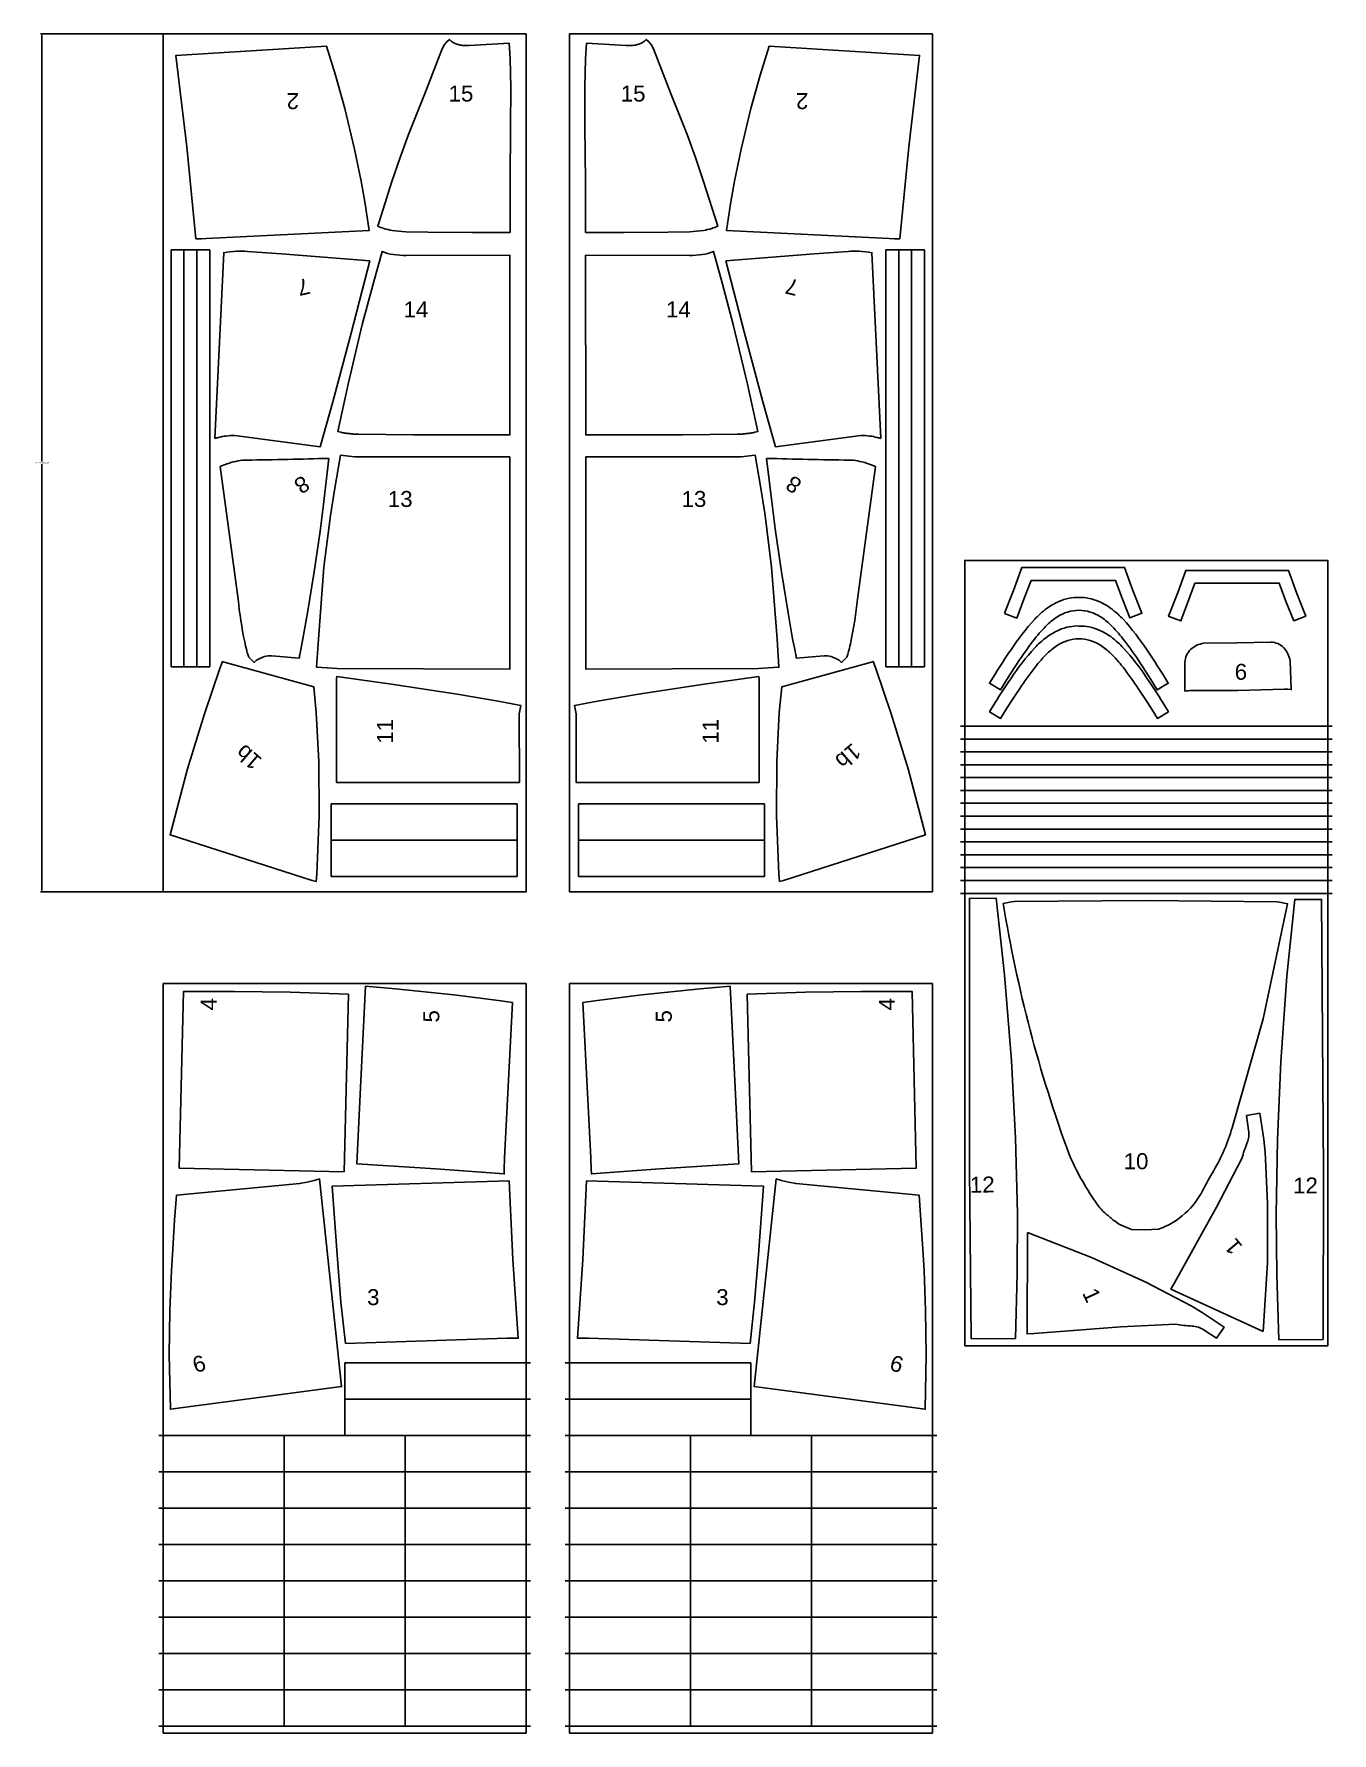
# Model space of a CAD drawing. Header units: inches. Extents: x 337 to 990, y 172 to 475.
# Drawn here: x 811.7 to 990.5, y 220.8 to 454.8 of the extents above; entities that cross this region are included whole.
import ezdxf

# ---------------------------------------------------------------- set-up
doc = ezdxf.new("R2010")
doc.units = ezdxf.units.IN
doc.header["$MEASUREMENT"] = 0
doc.layers.add('Layer1', color=1, linetype='Continuous')
doc.layers.add('pic', color=1, linetype='Continuous')
doc.styles.get("Standard").update_dxf_attribs({"font": 'arial.ttf'})
doc.dimstyles.get("Standard").update_dxf_attribs({"dimtxt": 0.18, "dimasz": 0.18, "dimexe": 0.18, "dimexo": 0.0625, "dimgap": 0.09, "dimtad": 0, "dimtih": 1, "dimtoh": 1, "dimdec": 4, "dimzin": 0, "dimdsep": 46, "dimtxsty": 'Standard', "dimcen": 0.09, "dimadec": 0, "dimazin": 0, "dimtfac": 1, "dimtdec": 4, "dimtofl": 0, "dimtmove": 0, "dimatfit": 3, "dimfxl": 1, "dimtolj": 1, "dimtzin": 0, "dimarcsym": 0})

# ---------------------------------------------------------------- blocks, each defined once
blk = doc.blocks.new('*D21')
at = {"color": 0, "lineweight": -2, "transparency": 16777216}
for p, q in [((829.42, 454.82), (812.56, 454.82)), ((812.74, 454.64), (812.74, 395.96)), ((812.74, 336.87), (812.74, 395.55)), ((829.42, 336.69), (812.56, 336.69))]:
    blk.add_line(p, q, dxfattribs=at)
at = {"color": 0, "transparency": 16777216}
for points in [[(812.71, 454.64), (812.77, 454.64), (812.74, 454.82)], [(812.71, 336.87), (812.77, 336.87), (812.74, 336.69)]]:
    blk.add_solid(points, dxfattribs=at)
at = {"layer": 'Defpoints', "color": 0, "transparency": 16777216}
for p in [(829.48, 454.82), (812.74, 336.69), (829.48, 336.69)]:
    blk.add_point(p, dxfattribs=at)
at = {"color": 0, "transparency": 16777216, "insert": (812.74, 395.75), "char_height": 0.18, "attachment_point": 5}
blk.add_mtext('\\A1;118.1249 [3000.37]', dxfattribs=at)

msp = doc.modelspace()

# ---------------------------------------------------------------- linework, layer by layer
for p, q in [((830.56669, 367.6712), (830.56669, 425.10899)), ((832.33834, 367.6712), (832.33834, 425.10899)), ((834.10999, 367.6712), (834.10999, 425.10899)), ((835.88164, 367.6712), (835.88164, 425.10899)), ((929.03037, 367.6712), (929.03037, 425.10899)), ((930.80202, 367.6712), (930.80202, 425.10899)), ((932.57367, 367.6712), (932.57367, 425.10899)), ((934.34532, 367.6712), (934.34532, 425.10899)), ((832.33834, 367.6712), (830.56669, 367.6712)), ((834.10999, 367.6712), (832.33834, 367.6712)), ((835.88164, 367.6712), (834.10999, 367.6712)), ((929.03037, 367.6712), (930.80202, 367.6712)), ((930.80202, 367.6712), (932.57367, 367.6712)), ((932.57367, 367.6712), (934.34532, 367.6712)), ((939.3009, 359.49517), (990.4819, 359.49517)), ((939.3009, 357.72352), (990.4819, 357.72352)), ((939.3009, 355.95187), (990.4819, 355.95187)), ((939.3009, 354.18022), (990.4819, 354.18022)), ((939.3009, 352.40857), (990.4819, 352.40857)), ((878.22023, 348.80584), (852.62973, 348.80584)), ((852.62973, 348.80584), (852.62973, 338.80584)), ((878.22023, 348.80584), (878.22023, 338.80584)), ((886.69177, 348.80584), (912.28227, 348.80584)), ((886.69177, 348.80584), (886.69177, 338.80584)), ((912.28227, 348.80584), (912.28227, 338.80584)), ((939.3009, 350.63692), (990.4819, 350.63692)), ((939.3009, 348.86527), (990.4819, 348.86527)), ((939.3009, 347.09362), (990.4819, 347.09362)), ((939.3009, 345.32197), (990.4819, 345.32197)), ((878.22023, 343.80584), (852.62973, 343.80584)), ((886.69177, 343.80584), (912.28227, 343.80584)), ((939.3009, 343.55032), (990.4819, 343.55032)), ((939.3009, 341.77867), (990.4819, 341.77867)), ((939.3009, 340.00702), (990.4819, 340.00702)), ((878.22023, 338.80584), (852.62973, 338.80584)), ((886.69177, 338.80584), (912.28227, 338.80584)), ((939.3009, 338.23537), (990.4819, 338.23537)), ((939.3009, 336.46372), (990.4819, 336.46372)), ((880.0699, 271.79683), (854.4794, 271.79683)), ((854.4794, 271.79683), (854.4794, 261.79683)), ((884.8421, 271.79683), (910.4326, 271.79683)), ((910.4326, 271.79683), (910.4326, 261.79683)), ((880.0699, 266.79683), (854.4794, 266.79683)), ((884.8421, 266.79683), (910.4326, 266.79683)), ((880.0699, 261.79683), (828.8889, 261.79683)), ((846.14607, 221.79683), (846.14607, 261.79683)), ((862.81273, 221.79683), (862.81273, 261.79683)), ((884.8421, 261.79683), (936.0231, 261.79683)), ((902.09927, 221.79683), (902.09927, 261.79683)), ((918.76594, 221.79683), (918.76594, 261.79683)), ((880.0699, 256.79683), (828.8889, 256.79683)), ((884.8421, 256.79683), (936.0231, 256.79683)), ((880.0699, 251.79683), (828.8889, 251.79683)), ((884.8421, 251.79683), (936.0231, 251.79683)), ((880.0699, 246.79683), (828.8889, 246.79683)), ((884.8421, 246.79683), (936.0231, 246.79683)), ((880.0699, 241.79683), (828.8889, 241.79683)), ((884.8421, 241.79683), (936.0231, 241.79683)), ((880.0699, 236.79683), (828.8889, 236.79683)), ((884.8421, 236.79683), (936.0231, 236.79683)), ((880.0699, 231.79683), (828.8889, 231.79683)), ((884.8421, 231.79683), (936.0231, 231.79683)), ((880.0699, 226.79683), (828.8889, 226.79683)), ((884.8421, 226.79683), (936.0231, 226.79683)), ((880.0699, 221.79683), (828.8889, 221.79683)), ((884.8421, 221.79683), (936.0231, 221.79683))]:
    msp.add_line(p, q)
at = {"color": 240, "true_color": 0xed1f24}
for points in [[(879.4794, 454.81627), (829.4794, 454.81627), (829.4794, 336.69137), (879.4794, 336.69137)], [(885.4326, 454.81627), (935.4326, 454.81627), (935.4326, 336.69137), (885.4326, 336.69137)], [(879.4794, 324.04551), (829.4794, 324.04551), (829.4794, 220.83174), (879.4794, 220.83174)], [(885.4326, 324.04551), (935.4326, 324.04551), (935.4326, 220.83174), (885.4326, 220.83174)]]:
    msp.add_lwpolyline(points, close=True, dxfattribs=at)
for points in [[(877.14022, 453.5599), (877.26263, 451.4103), (877.3458, 447.45931), (877.33458, 442.0461), (877.27942, 434.52705), (877.25683, 427.48625), (871.99051, 427.48864), (865.91549, 427.53827), (862.87803, 427.59113, -0.034607501), (861.03169, 427.75141, -0.040562525), (859.86832, 428.03223, -0.02143912), (859.03688, 428.34596), (860.98748, 434.51333), (862.09575, 437.79723), (863.27218, 440.99603), (865.45985, 446.47372), (867.90586, 452.7567), (868.20942, 453.38928), (868.53188, 453.74469), (868.89166, 454.06226), (869.13702, 453.84201, 0.099085242), (869.69858, 453.50998), (869.93589, 453.41843, 0.03507507), (870.15379, 453.35148), (870.37664, 453.2982, 0.03827942), (870.72257, 453.24303, 0.043950468), (871.64136, 453.24874), (877.14022, 453.5599)], [(887.77179, 453.5599), (887.64937, 451.4103), (887.5662, 447.45931), (887.57742, 442.0461), (887.63258, 434.52705), (887.65518, 427.48625), (892.92149, 427.48864), (898.99651, 427.53827), (902.03398, 427.59113, 0.034607501), (903.88031, 427.75141, 0.040562525), (905.04369, 428.03223, 0.02143912), (905.87512, 428.34596), (903.92453, 434.51333), (902.81626, 437.79723), (901.63983, 440.99603), (899.45216, 446.47372), (897.00615, 452.7567), (896.70259, 453.38928), (896.38013, 453.74469), (896.02035, 454.06226), (895.77498, 453.84201, -0.099085242), (895.21343, 453.50998), (894.97611, 453.41843, -0.03507507), (894.75821, 453.35148), (894.53536, 453.2982, -0.03827942), (894.18944, 453.24303, -0.043950468), (893.27065, 453.24874), (887.77179, 453.5599)], [(836.56783, 399.11415, 0.006660435), (837.08402, 399.2426, -0.031260526), (838.13238, 399.44936, -0.034833572), (839.32159, 399.52388), (851.07645, 397.96846), (852.82364, 404.14911), (855.42734, 413.77673), (857.92485, 423.58991), (845.75878, 424.52002), (841.08693, 424.87292, 0.032686312), (839.59921, 424.88787, 0.026565753), (837.80711, 424.6928), (836.56783, 399.11415)], [(928.34417, 399.11415, -0.006660435), (927.82799, 399.2426, 0.031260526), (926.77963, 399.44936, 0.034833572), (925.59041, 399.52388), (913.83556, 397.96846), (912.08837, 404.14911), (909.48467, 413.77673), (906.98715, 423.58991), (919.15323, 424.52002), (923.82508, 424.87292, -0.032686312), (925.3128, 424.88787, -0.026565753), (927.10489, 424.6928), (928.34417, 399.11415)], [(852.31151, 396.36926), (851.52577, 389.66492), (851.09354, 386.34587), (850.27218, 380.75781), (849.35715, 375.07996), (848.73143, 371.52076), (848.48392, 370.28001, -0.004823244), (848.28487, 369.33009, 0.039895694), (848.22193, 368.87172), (847.11408, 368.9631), (845.53181, 369.07646), (844.40144, 369.16801, 0.093535286), (843.43845, 369.06583, 0.049058069), (842.58721, 368.71565, 0.091317918), (842.01273, 368.2601), (841.62252, 368.60618), (841.27463, 368.99477), (841.17367, 369.26806, -0.028597962), (840.97402, 369.92112, -0.007908882), (840.7019, 371.11723, -0.02718604), (839.79671, 376.9671), (837.32868, 395.23024), (837.66368, 395.37701, -0.025213563), (838.46761, 395.68194, -0.031864294), (839.80399, 396.0209, -0.042688593), (840.93887, 396.13405, 0.003316043), (852.31151, 396.36926, 1.591374324)], [(877.23121, 396.57826), (856.98865, 396.56545, -0.04096253), (853.90558, 396.81649), (853.05689, 391.97815), (852.49959, 388.49658), (851.6222, 381.41066), (850.86399, 371.46086), (850.61231, 367.61616), (852.07976, 367.50799), (853.44166, 367.41272), (877.20339, 367.33653), (877.23121, 396.57826)], [(887.6808, 396.57826), (907.92336, 396.56545, 0.04096253), (911.00643, 396.81649), (911.85512, 391.97815), (912.41241, 388.49658), (913.2898, 381.41066), (914.04801, 371.46086), (914.2997, 367.61616), (912.83225, 367.50799), (911.47034, 367.41272), (887.70862, 367.33653), (887.6808, 396.57826)], [(912.60049, 396.36926), (913.38624, 389.66492), (913.81846, 386.34587), (914.63982, 380.75781), (915.55485, 375.07996), (916.18057, 371.52076), (916.42809, 370.28001, 0.004823244), (916.62713, 369.33009, -0.039895694), (916.69007, 368.87172), (917.79793, 368.9631), (919.3802, 369.07646), (920.51057, 369.16801, -0.093535286), (921.47356, 369.06583, -0.049058069), (922.32479, 368.71565, -0.091317918), (922.89928, 368.2601), (923.28948, 368.60618), (923.63737, 368.99477), (923.73833, 369.26806, 0.028597962), (923.93799, 369.92112, 0.007908882), (924.2101, 371.11723, 0.02718604), (925.1153, 376.9671), (927.58332, 395.23024), (927.24833, 395.37701, 0.025213563), (926.44439, 395.68194, 0.031864294), (925.10801, 396.0209, 0.042688593), (923.97313, 396.13405, -0.003316043), (912.60049, 396.36926, -1.591374324)], [(983.92594, 364.57262), (977.52157, 364.40222), (971.11501, 364.39076, 0.0296146), (970.18335, 364.33386), (970.22285, 368.28455, -0.21172376), (971.03783, 370.0744, -0.141748197), (972.81634, 370.92173), (977.43108, 370.97767), (982.04541, 371.05477, -0.220180989), (983.84762, 370.25699, -0.133585312), (984.71232, 368.48962), (984.85745, 364.53821), (984.39234, 364.57382), (983.92594, 364.57262)], [(945.19842, 335.06372), (946.31368, 335.29229), (946.67908, 335.33268), (964.78032, 335.48104), (982.88134, 335.30393), (983.2466, 335.26317), (984.36161, 335.03347), (981.00373, 319.19379), (976.71346, 304.17516, -0.063453066), (974.19549, 298.30146, 0.013227306), (972.69485, 295.58864, -0.086659129), (970.26288, 292.40084, -0.105810822), (966.59458, 290.22499), (964.73929, 290.13838), (962.8692, 290.19243), (961.32726, 290.81294, 0.001982362), (960.34276, 291.467, 0.006477868), (959.19021, 292.45489, -0.084812134), (957.93647, 293.92568, -0.052326897), (954.22029, 300.63688, -0.047176219), (945.19842, 335.06372, -8.246214229)]]:
    msp.add_lwpolyline(points, format="xyb")
for points in [[(833.97776, 426.62762), (834.69482, 426.61826), (835.41393, 426.63923), (857.85437, 427.77479), (857.3004, 431.41891), (856.74485, 434.56061), (855.83971, 438.97573), (854.48828, 444.5728), (853.21949, 449.12271), (851.97981, 453.12186), (831.23799, 451.85921), (832.73481, 439.25896), (833.97776, 426.62762)], [(930.93424, 426.62762), (930.21719, 426.61826), (929.49807, 426.63923), (907.05764, 427.77479), (907.6116, 431.41891), (908.16716, 434.56061), (909.0723, 438.97573), (910.42372, 444.5728), (911.69252, 449.12271), (912.93219, 453.12186), (933.67401, 451.85921), (932.1772, 439.25896), (930.93424, 426.62762)], [(835.88164, 425.10899), (834.10999, 425.10899), (832.33834, 425.10899), (830.56669, 425.10899)], [(929.03037, 425.10899), (930.80202, 425.10899), (932.57367, 425.10899), (934.34532, 425.10899)], [(945.37543, 375.04858), (946.61347, 378.17866), (947.75504, 381.34503), (954.83326, 381.34503), (961.91148, 381.34503), (963.05305, 378.17866), (964.29109, 375.04858), (962.64264, 374.39914), (961.61753, 376.97523), (960.64987, 379.57338), (949.01665, 379.57338), (948.04899, 376.97523), (947.08114, 374.37658), (945.36277, 375.01658)], [(967.94312, 374.64923), (969.18116, 377.7793), (970.32273, 380.94567), (977.40095, 380.94567), (984.47917, 380.94567), (985.62074, 377.7793), (986.85878, 374.64923), (985.21033, 373.99979), (984.18522, 376.57587), (983.21756, 379.17402), (971.58434, 379.17402), (970.61668, 376.57587), (969.64884, 373.97723), (967.93046, 374.61722)], [(837.62678, 368.39375), (837.28188, 367.45158), (835.1489, 361.19696), (832.8012, 353.63001), (830.42377, 344.54272), (849.98033, 338.24007), (850.53031, 338.11004), (850.63364, 339.09692), (850.954, 347.203), (850.89424, 354.62718), (850.56371, 361.38904), (850.21661, 364.91518), (837.5482, 368.41546)], [(927.28523, 368.39375), (927.63012, 367.45158), (929.7631, 361.19696), (932.11081, 353.63001), (934.48824, 344.54272), (914.93168, 338.24007), (914.3817, 338.11004), (914.27836, 339.09692), (913.95801, 347.203), (914.01776, 354.62718), (914.34829, 361.38904), (914.6954, 364.91518), (927.3638, 368.41546)], [(853.33012, 351.73407), (853.33787, 365.44731), (853.36041, 365.99713), (853.3788, 366.31314), (856.34066, 365.91963), (860.93326, 365.29626), (869.96268, 363.92075), (875.62483, 362.93057), (878.76071, 362.32566), (878.52704, 361.17153), (878.53513, 351.73971), (853.33012, 351.73407)], [(911.58188, 351.73407), (911.57414, 365.44731), (911.5516, 365.99713), (911.53321, 366.31314), (908.57134, 365.91963), (903.97875, 365.29626), (894.94933, 363.92075), (889.28718, 362.93057), (886.15129, 362.32566), (886.38496, 361.17153), (886.37688, 351.73971), (911.58188, 351.73407)], [(940.79356, 275.13741), (946.89314, 275.16896), (947.12006, 284.08514), (947.14853, 292.39294), (946.87703, 302.72955), (946.31395, 313.41535), (945.38282, 325.22889), (944.22319, 335.7888), (940.53848, 335.7649), (940.55197, 298.37717), (940.79356, 275.13741)], [(989.25413, 275.01354), (983.1545, 274.99742), (982.85789, 283.91155), (982.76449, 292.21888), (982.95519, 302.55729), (983.43473, 313.24716), (984.27349, 325.06763), (985.35054, 335.63627), (989.03534, 335.64117), (989.31407, 298.25448), (989.25413, 275.01354)], [(854.39822, 298.12888), (854.97986, 322.57399), (846.95462, 322.87354), (839.2537, 322.97126), (832.27925, 322.96332), (831.69804, 298.64182), (854.39822, 298.12888)], [(856.15509, 299.21426), (867.01956, 298.53197), (876.4477, 297.83438), (876.46279, 298.49069), (876.51158, 300.05245), (877.61338, 321.42236), (875.6528, 321.70506), (869.51549, 322.5028), (861.4548, 323.33684), (857.34477, 323.66839), (856.65213, 309.72159), (856.15509, 299.21426)], [(908.75692, 299.21426), (897.89244, 298.53197), (888.4643, 297.83438), (888.44921, 298.49069), (888.40042, 300.05245), (887.29862, 321.42236), (889.2592, 321.70506), (895.39652, 322.5028), (903.4572, 323.33684), (907.56723, 323.66839), (908.25987, 309.72159), (908.75692, 299.21426)], [(910.51378, 298.12888), (909.93215, 322.57399), (917.95738, 322.87354), (925.65831, 322.97126), (932.63276, 322.96332), (933.21396, 298.64182), (910.51378, 298.12888)], [(831.30473, 294.90504), (831.05383, 291.44285), (830.79848, 287.48364), (830.63511, 284.52973), (830.40915, 279.01739), (830.31745, 272.93276), (830.46879, 265.42721), (854.0488, 268.53414), (850.98534, 297.14341), (850.28803, 296.93471), (849.30053, 296.68327), (848.26407, 296.50054), (846.36734, 296.3232), (831.30473, 294.90504)], [(877.13917, 296.86391), (852.75782, 296.14428), (853.43163, 286.70763), (853.96702, 280.17272), (854.59322, 274.48104), (876.86425, 275.23181), (878.37866, 275.22038), (877.64993, 286.03587), (877.13917, 296.86391)], [(887.77283, 296.86391), (912.15419, 296.14428), (911.48037, 286.70763), (910.94498, 280.17272), (910.31879, 274.48104), (888.04775, 275.23181), (886.53334, 275.22038), (887.26207, 286.03587), (887.77283, 296.86391)], [(933.60728, 294.90504), (933.85817, 291.44285), (934.11353, 287.48364), (934.27689, 284.52973), (934.50286, 279.01739), (934.59455, 272.93276), (934.44321, 265.42721), (910.8632, 268.53414), (913.92666, 297.14341), (914.62397, 296.93471), (915.61147, 296.68327), (916.64793, 296.50054), (918.54467, 296.3232), (933.60728, 294.90504)]]:
    msp.add_lwpolyline(points)
for points in [[(862.96089, 424.32044, -0.03387485), (861.17886, 424.43941, -0.073156446), (859.64575, 424.88099), (858.44915, 420.55332), (856.90519, 414.80534), (854.93809, 406.60202), (853.53076, 400.05396), (853.94277, 399.96111, 0.020342557), (854.50007, 399.85913, 0.003461543), (855.13745, 399.77361, 0.018162754), (855.685, 399.72412, 0.000913854), (856.39279, 399.68729), (863.89993, 399.63439), (877.2329, 399.61144), (877.24672, 424.33561)], [(901.95111, 424.32044, 0.03387485), (903.73314, 424.43941, 0.073156446), (905.26626, 424.88099), (906.46286, 420.55332), (908.00681, 414.80534), (909.97391, 406.60202), (911.38124, 400.05396), (910.96924, 399.96111, -0.020342557), (910.41193, 399.85913, -0.003461543), (909.77455, 399.77361, -0.018162754), (909.227, 399.72412, -0.000913854), (908.51922, 399.68729), (901.01207, 399.63439), (887.6791, 399.61144), (887.66529, 424.33561)], [(955.61097, 375.44835, 0.139462141), (952.64586, 374.55658, 0.051288258), (951.26278, 373.45683, 0.033649259), (949.54981, 371.53988, 0.019470403), (947.44326, 368.60813), (946.34729, 366.95026), (945.67691, 365.89716), (944.81348, 364.49382), (943.29651, 365.409), (944.06629, 366.66313, -0.014082649), (946.21579, 369.95357, -0.040279662), (949.52375, 374.21697, -0.013718121), (950.21684, 374.90778, -0.010483088), (951.24989, 375.75806, -0.050905577), (952.85296, 376.65587, -0.055388845), (954.29323, 377.11478, -0.051535921), (955.61097, 377.21279, -0.112695318), (958.36877, 376.65569, -0.050905577), (959.97179, 375.75778, -0.010483088), (961.00478, 374.90743, -0.013718121), (961.69782, 374.21657, -0.040279662), (965.0055, 369.95295, -0.014082649), (967.15479, 366.66237), (967.92448, 365.40819), (966.40745, 364.49311), (965.54411, 365.8965), (964.87381, 366.94965), (963.77794, 368.60759, 0.019470403), (961.67159, 371.53948, 0.033649259), (959.95874, 373.45654, 0.051288258), (958.57573, 374.55638, 0.13944783)], [(955.63044, 371.52135, 0.139462141), (952.66533, 370.62958, 0.051288258), (951.28225, 369.52983, 0.033649259), (949.56928, 367.61288, 0.019470403), (947.46273, 364.68113), (946.36676, 363.02326), (945.69638, 361.97016), (944.83295, 360.56682), (943.31599, 361.482), (944.08576, 362.73613, -0.014082649), (946.23527, 366.02657, -0.040279662), (949.54322, 370.28997, -0.013718121), (950.23631, 370.98078, -0.010483088), (951.26936, 371.83106, -0.050905577), (952.87244, 372.72888, -0.055388845), (954.3127, 373.18778, -0.051535921), (955.63044, 373.28579, -0.112695318), (958.38824, 372.72869, -0.050905577), (959.99126, 371.83078, -0.010483088), (961.02425, 370.98043, -0.013718121), (961.71729, 370.28957, -0.040279662), (965.02497, 366.02595, -0.014082649), (967.17426, 362.73537), (967.94395, 361.48119), (966.42692, 360.56611), (965.56358, 361.9695), (964.89328, 363.02265), (963.79742, 364.68059, 0.019470403), (961.69106, 367.61248, 0.033649259), (959.97821, 369.52955, 0.051288258), (958.5952, 370.62939, 0.13944783)], [(981.01306, 276.1473), (981.57507, 285.59298), (981.61183, 293.8041), (981.26675, 300.83626), (981.08846, 302.57472), (980.52259, 306.19224), (978.71471, 305.86847), (978.9978, 303.8528, -0.128307256), (978.79819, 302.13517, 0.022360431), (978.05215, 299.92977), (974.57735, 293.25208), (968.76379, 282.82121), (968.2957, 281.93555)], [(948.55251, 289.77819), (957.36305, 286.32694), (964.83257, 282.91662), (971.07167, 279.65411), (972.57508, 278.76317), (975.62176, 276.73231), (974.56963, 275.22689), (972.85852, 276.32923, 0.128307256), (971.21553, 276.86839, -0.022360431), (968.90057, 277.11606), (961.38123, 276.7622), (949.47386, 275.85926), (948.47354, 275.80576)]]:
    msp.add_lwpolyline(points, format="xyb", close=True)
at = {"layer": 'pic'}
msp.add_lwpolyline([(939.89145, 274.15228), (989.89135, 274.15228), (989.89135, 382.32572), (939.89145, 382.32572)], close=True, dxfattribs=at)

# ---------------------------------------------------------------- texts
at = {"layer": 'Layer1'}
for s, height, p in [('15', 2.198226, (868.78624, 445.51711)), ('15', 2.198226, (892.49855, 445.51711)), ('14', 2.198226, (862.58267, 415.77693)), ('14', 2.198226, (898.7276, 415.77693)), ('13', 2.198226, (860.42153, 389.68142)), ('13', 2.198226, (900.87975, 389.68142)), ('10', 2.198226, (961.7753, 298.47979)), ('3', 2.19823, (857.55687, 279.76179)), ('3', 2.19823, (905.65773, 279.76179))]:
    msp.add_text(s, height=height, dxfattribs=at).set_placement(p)
for s, height, rotation, p in [('2', 2.19823, 180, (848.19429, 446.67035)), ('2', 2.19823, 180, (918.35364, 446.67035)), ('7', 2.19823, 193.2112348, (849.39728, 421.2458)), ('7', 2.19823, 166.7887652, (917.18326, 420.8541)), ('8', 2.19823, 212.6261259, (848.71767, 394.12318)), ('8', 2.19823, 147.3738741, (917.6239, 393.20801)), ('9', 2.19823, 180, (978.79177, 368.07976)), ('11', 2.198226, 90, (861.14291, 357.07227)), ('11', 2.198226, 90, (905.97632, 357.07227)), ('1b', 2.198226, 139.3150431, (843.24375, 354.92803)), ('1b', 2.198226, 220.6849569, (924.41652, 357.29065)), ('4', 2.19823, 90, (836.85442, 320.34948)), ('4', 2.19823, 90, (930.25581, 320.34948)), ('5', 2.19823, 90, (867.51024, 318.6767)), ('5', 2.19823, 90, (899.53252, 318.6767)), ('12', 2.198226, 0.4154237, (940.60471, 295.2513)), ('12', 2.198226, 0.0324133, (985.11827, 295.13435)), ('1', 2.19823, 130.2880664, (978.27355, 287.85363)), ('1', 2.19823, 294.9156673, (956.02885, 281.45184)), ('6', 2.19823, 16.4244618, (833.90926, 270.38453)), ('6', 2.19823, 343.5755382, (929.38899, 270.86023))]:
    msp.add_text(s, height=height, rotation=rotation, dxfattribs=at).set_placement(p)

# ---------------------------------------------------------------- dimensions: what is measured, and where the dimension line sits
dim = msp.add_linear_dim(base=(812.73966, 336.69137), p1=(829.4794, 454.81627), p2=(829.4794, 336.69137), angle=90, dimstyle='Standard')
dim.commit()
dim.dimension.update_dxf_attribs({"geometry": '*D21', "text_midpoint": (812.73966, 395.75382)})

doc.saveas('drawing.dxf')
